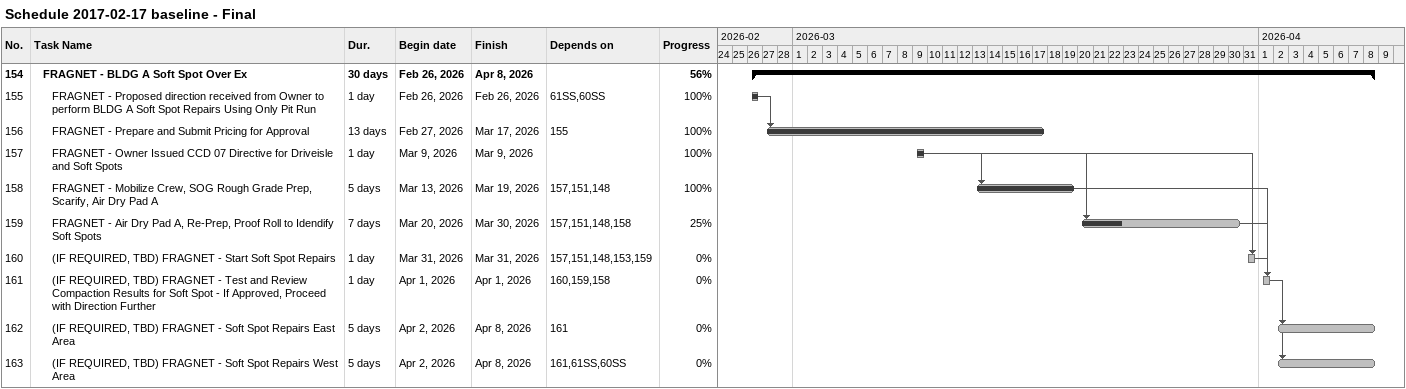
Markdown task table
Schedule 2017-02-17 baseline - Final

| ID | Level | Task | Duration | Start | Finish | Predecessors | % complete |
|---|---|---|---|---|---|---|---|
| 154 | 2 | **FRAGNET - BLDG A Soft Spot Over Ex** | 30d | 2026-02-26 | 2026-04-08 |  | 56 |
| 155 | 3 | FRAGNET - Proposed direction received from Owner to perform BLDG A Soft Spot Repairs Using Only Pit Run | 1d | 2026-02-26 | 2026-02-26 | 61SS, 60SS | 100 |
| 156 | 3 | FRAGNET - Prepare and Submit Pricing for Approval | 13d | 2026-02-27 | 2026-03-17 | 155 | 100 |
| 157 | 3 | FRAGNET - Owner Issued CCD 07 Directive for Driveisle and Soft Spots | 1d | 2026-03-09 | 2026-03-09 |  | 100 |
| 158 | 3 | FRAGNET - Mobilize Crew, SOG Rough Grade Prep, Scarify, Air Dry Pad A | 5d | 2026-03-13 | 2026-03-19 | 157, 151, 148 | 100 |
| 159 | 3 | FRAGNET - Air Dry Pad A, Re-Prep, Proof Roll to Idendify Soft Spots | 7d | 2026-03-20 | 2026-03-30 | 157, 151, 148, 158 | 25 |
| 160 | 3 | (IF REQUIRED, TBD) FRAGNET - Start Soft Spot Repairs | 1d | 2026-03-31 | 2026-03-31 | 157, 151, 148, 153, 159 | 0 |
| 161 | 3 | (IF REQUIRED, TBD) FRAGNET - Test and Review Compaction Results for Soft Spot - If Approved, Proceed with Direction Further | 1d | 2026-04-01 | 2026-04-01 | 160, 159, 158 | 0 |
| 162 | 3 | (IF REQUIRED, TBD) FRAGNET - Soft Spot Repairs East Area | 5d | 2026-04-02 | 2026-04-08 | 161 | 0 |
| 163 | 3 | (IF REQUIRED, TBD) FRAGNET - Soft Spot Repairs West Area | 5d | 2026-04-02 | 2026-04-08 | 161, 61SS, 60SS | 0 |
